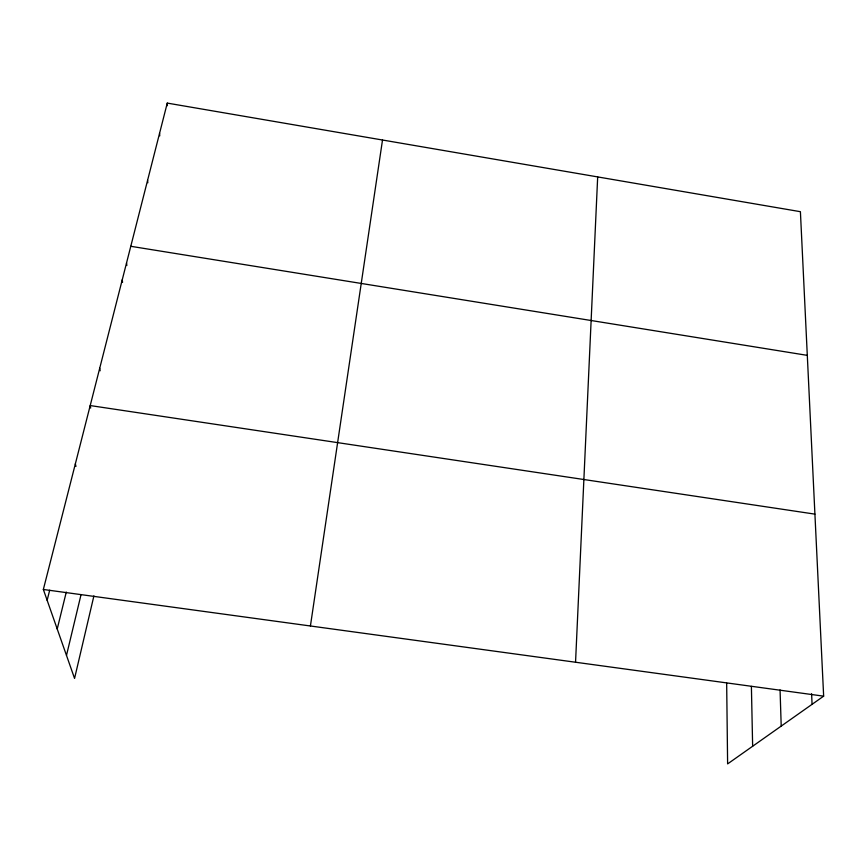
<?xml version="1.0" encoding="UTF-8"?>
<svg xmlns="http://www.w3.org/2000/svg" width="867" height="867" viewBox="0 0 867 867"><rect width="100%" height="100%" fill="white"/><g stroke="black" fill="none" stroke-linecap="round" stroke-linejoin="round"><path stroke-width="1.3" d="M575.547 662.236L597.677 176.922M310.419 625.985L382.51 140.01M93.907 595.9L74.562 678.417L43.35 589.473L167.266 103.097L800.404 211.689L823.65 696.158L727.619 763.903L726.665 683.109M66.488 655.387L80.967 594.925M57.222 628.987L66.282 592.063M47.143 600.289L49.69 590.189M43.35 589.473L823.65 696.158M814.915 514.131L90.201 405.561L90.688 408.032M130.776 246.293L807.296 355.362M75.353 463.856L75.949 466.403M99.716 368.226L100.16 370.783M122.236 279.813L122.561 282.339M126.539 262.929L126.842 265.486M147.596 180.282L147.813 182.774M159.571 133.29L159.745 135.859M167.266 103.097L167.418 105.698M811.61 693.741L812.065 704.34M780.062 689.926L781.21 726.102M751.396 686.393L752.643 746.249"/></g></svg>
